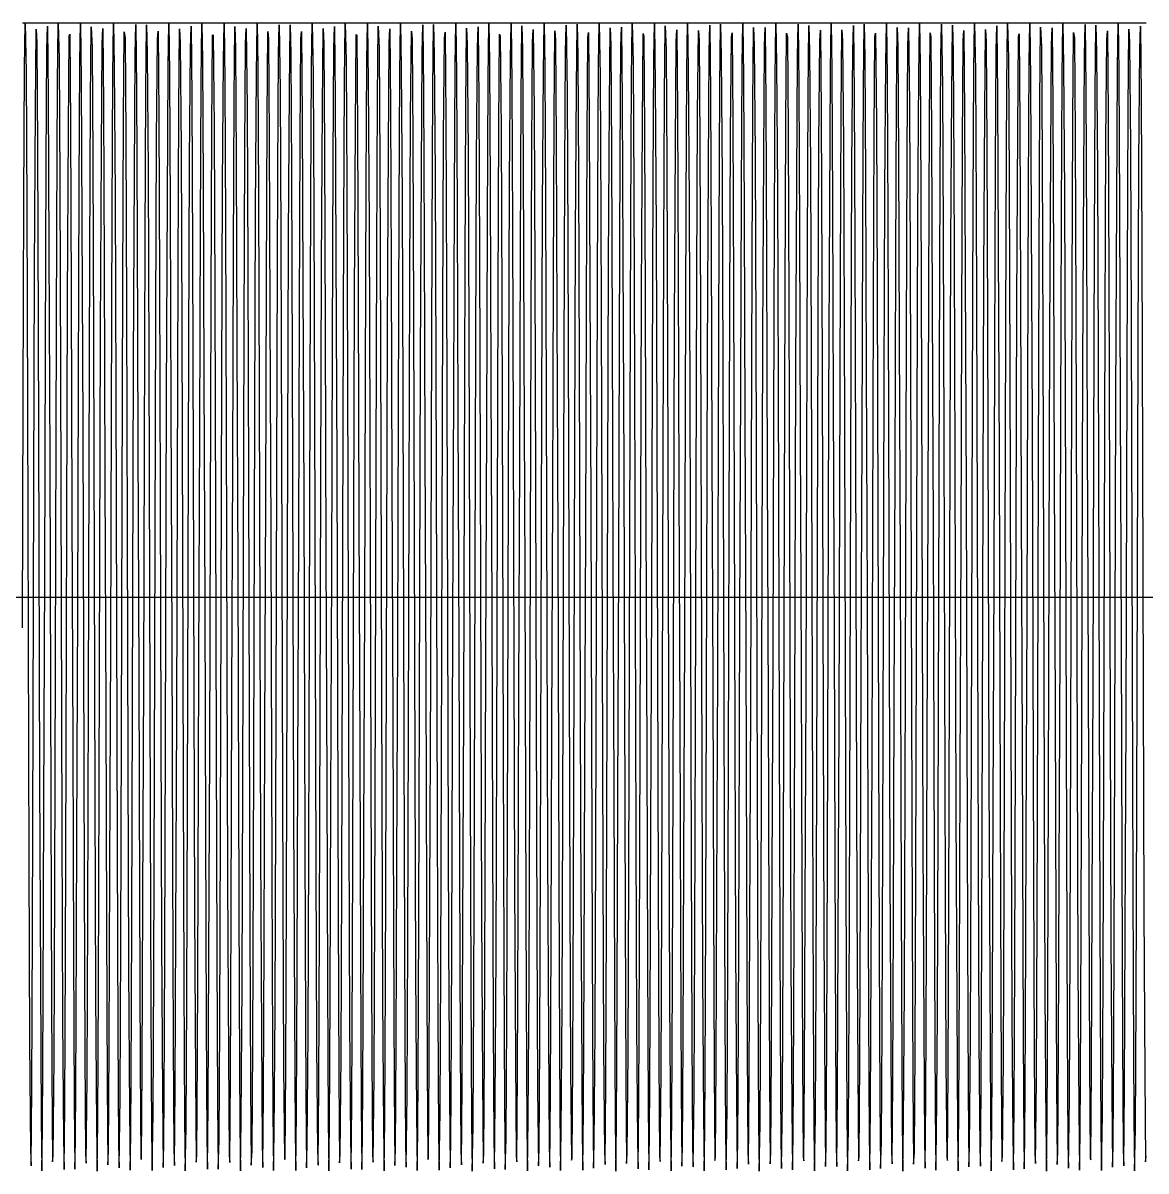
# Model space of a CAD drawing. Header units: metres. Extents: x 5 to 509, y -1 to 159.
# Drawn here: x 114.7 to 130.35, y 121 to 137 of the extents above; entities that cross this region are included whole.
import ezdxf

# ---------------------------------------------------------------- set-up
doc = ezdxf.new("R2010")
doc.units = ezdxf.units.M
doc.linetypes.add('DASHED', pattern=[0.6, 0.35, -0.25])
doc.layers.add('BASE', color=8, linetype='Continuous')
doc.layers.add('WAVE', color=7, linetype='Continuous')

msp = doc.modelspace()

# ---------------------------------------------------------------- linework, layer by layer
at = {"layer": 'BASE'}
msp.add_line((29, 129), (501, 129), dxfattribs=at)
at = {"layer": 'WAVE', "linetype": 'DASHED'}
msp.add_lwpolyline([(114.691, 137), (114.701, 137), (114.711, 137), (114.721, 137), (114.731, 137), (114.741, 137), (114.751, 137), (114.761, 137), (114.771, 137), (114.781, 137), (114.791, 137), (114.801, 137), (114.811, 137), (114.821, 137), (114.831, 137), (114.841, 137), (114.851, 137), (114.861, 137), (114.871, 137), (114.881, 137), (114.891, 137), (114.901, 137), (114.911, 137), (114.921, 137), (114.931, 137), (114.941, 137), (114.951, 137), (114.961, 137), (114.971, 137), (114.981, 137), (114.991, 137), (115.001, 137), (115.011, 137), (115.021, 137), (115.031, 137), (115.041, 137), (115.051, 137), (115.061, 137), (115.071, 137), (115.081, 137), (115.091, 137), (115.101, 137), (115.111, 137), (115.121, 137), (115.131, 137), (115.141, 137), (115.151, 137), (115.161, 137), (115.171, 137), (115.181, 137), (115.191, 137), (115.201, 137), (115.211, 137), (115.221, 137), (115.231, 137), (115.241, 137), (115.251, 137), (115.261, 137), (115.271, 137), (115.281, 137), (115.291, 137), (115.301, 137), (115.311, 137), (115.321, 137), (115.331, 137), (115.341, 137), (115.351, 137), (115.361, 137), (115.371, 137), (115.381, 137), (115.391, 137), (115.401, 137), (115.411, 137), (115.421, 137), (115.431, 137), (115.441, 137), (115.451, 137), (115.461, 137), (115.471, 137), (115.481, 137), (115.491, 137), (115.501, 137), (115.511, 137), (115.521, 137), (115.531, 137), (115.541, 137), (115.551, 137), (115.561, 137), (115.571, 137), (115.581, 137), (115.591, 137), (115.601, 137), (115.611, 137), (115.621, 137), (115.631, 137), (115.641, 137), (115.651, 137), (115.661, 137), (115.671, 137), (115.681, 137), (115.691, 137), (115.701, 137), (115.711, 137), (115.721, 137), (115.731, 137), (115.741, 137), (115.751, 137), (115.761, 137), (115.771, 137), (115.781, 137), (115.791, 137), (115.801, 137), (115.811, 137), (115.821, 137), (115.831, 137), (115.841, 137), (115.851, 137), (115.861, 137), (115.871, 137), (115.881, 137), (115.891, 137), (115.901, 137), (115.911, 137), (115.921, 137), (115.931, 137), (115.941, 137), (115.951, 137), (115.961, 137), (115.971, 137), (115.981, 137), (115.991, 137), (116.001, 137), (116.011, 137), (116.021, 137), (116.031, 137), (116.041, 137), (116.051, 137), (116.061, 137), (116.071, 137), (116.081, 137), (116.091, 137), (116.101, 137), (116.111, 137), (116.121, 137), (116.131, 137), (116.141, 137), (116.151, 137), (116.161, 137), (116.171, 137), (116.181, 137), (116.191, 137), (116.201, 137), (116.211, 137), (116.221, 137), (116.231, 137), (116.241, 137), (116.251, 137), (116.261, 137), (116.271, 137), (116.281, 137), (116.291, 137), (116.301, 137), (116.311, 137), (116.321, 137), (116.331, 137), (116.341, 137), (116.351, 137), (116.361, 137), (116.371, 137), (116.381, 137), (116.391, 137), (116.401, 137), (116.411, 137), (116.421, 137), (116.431, 137), (116.441, 137), (116.451, 137), (116.461, 137), (116.471, 137), (116.481, 137), (116.491, 137), (116.501, 137), (116.511, 137), (116.521, 137), (116.531, 137), (116.541, 137), (116.551, 137), (116.561, 137), (116.571, 137), (116.581, 137), (116.591, 137), (116.601, 137), (116.611, 137), (116.621, 137), (116.631, 137), (116.641, 137), (116.651, 137), (116.661, 137), (116.671, 137), (116.681, 137), (116.691, 137), (116.701, 137), (116.711, 137), (116.721, 137), (116.731, 137), (116.741, 137), (116.751, 137), (116.761, 137), (116.771, 137), (116.781, 137), (116.791, 137), (116.801, 137), (116.811, 137), (116.821, 137), (116.831, 137), (116.841, 137), (116.851, 137), (116.861, 137), (116.871, 137), (116.881, 137), (116.891, 137), (116.901, 137), (116.911, 137), (116.921, 137), (116.931, 137), (116.941, 137), (116.951, 137), (116.961, 137), (116.971, 137), (116.981, 137), (116.991, 137), (117.001, 137), (117.011, 137), (117.021, 137), (117.031, 137), (117.041, 137), (117.051, 137), (117.061, 137), (117.071, 137), (117.081, 137), (117.091, 137), (117.101, 137), (117.111, 137), (117.121, 137), (117.131, 137), (117.141, 137), (117.151, 137), (117.161, 137), (117.171, 137), (117.181, 137), (117.191, 137), (117.201, 137), (117.211, 137), (117.221, 137), (117.231, 137), (117.241, 137), (117.251, 137), (117.261, 137), (117.271, 137), (117.281, 137), (117.291, 137), (117.301, 137), (117.311, 137), (117.321, 137), (117.331, 137), (117.341, 137), (117.351, 137), (117.361, 137), (117.371, 137), (117.381, 137), (117.391, 137), (117.401, 137), (117.411, 137), (117.421, 137), (117.431, 137), (117.441, 137), (117.451, 137), (117.461, 137), (117.471, 137), (117.481, 137), (117.491, 137), (117.501, 137), (117.511, 137), (117.521, 137), (117.531, 137), (117.541, 137), (117.551, 137), (117.561, 137), (117.571, 137), (117.581, 137), (117.591, 137), (117.601, 137), (117.611, 137), (117.621, 137), (117.631, 137), (117.641, 137), (117.651, 137), (117.661, 137), (117.671, 137), (117.681, 137), (117.691, 137), (117.701, 137), (117.711, 137), (117.721, 137), (117.731, 137), (117.741, 137), (117.751, 137), (117.761, 137), (117.771, 137), (117.781, 137), (117.791, 137), (117.801, 137), (117.811, 137), (117.821, 137), (117.831, 137), (117.841, 137), (117.851, 137), (117.861, 137), (117.871, 137), (117.881, 137), (117.891, 137), (117.901, 137), (117.911, 137), (117.921, 137), (117.931, 137), (117.941, 137), (117.951, 137), (117.961, 137), (117.971, 137), (117.981, 137), (117.991, 137), (118.001, 137), (118.011, 137), (118.021, 137), (118.031, 137), (118.041, 137), (118.051, 137), (118.061, 137), (118.071, 137), (118.081, 137), (118.091, 137), (118.101, 137), (118.111, 137), (118.121, 137), (118.131, 137), (118.141, 137), (118.151, 137), (118.161, 137), (118.171, 137), (118.181, 137), (118.191, 137), (118.201, 137), (118.211, 137), (118.221, 137), (118.231, 137), (118.241, 137), (118.251, 137), (118.261, 137), (118.271, 137), (118.281, 137), (118.291, 137), (118.301, 137), (118.311, 137), (118.321, 137), (118.331, 137), (118.341, 137), (118.351, 137), (118.361, 137), (118.371, 137), (118.381, 137), (118.391, 137), (118.401, 137), (118.411, 137), (118.421, 137), (118.431, 137), (118.441, 137), (118.451, 137), (118.461, 137), (118.471, 137), (118.481, 137), (118.491, 137), (118.501, 137), (118.511, 137), (118.521, 137), (118.531, 137), (118.541, 137), (118.551, 137), (118.561, 137), (118.571, 137), (118.581, 137), (118.591, 137), (118.601, 137), (118.611, 137), (118.621, 137), (118.631, 137), (118.641, 137), (118.651, 137), (118.661, 137), (118.671, 137), (118.681, 137), (118.691, 137), (118.701, 137), (118.711, 137), (118.721, 137), (118.731, 137), (118.741, 137), (118.751, 137), (118.761, 137), (118.771, 137), (118.781, 137), (118.791, 137), (118.801, 137), (118.811, 137), (118.821, 137), (118.831, 137), (118.841, 137), (118.851, 137), (118.861, 137), (118.871, 137), (118.881, 137), (118.891, 137), (118.901, 137), (118.911, 137), (118.921, 137), (118.931, 137), (118.941, 137), (118.951, 137), (118.961, 137), (118.971, 137), (118.981, 137), (118.991, 137), (119.001, 137), (119.011, 137), (119.021, 137), (119.031, 137), (119.041, 137), (119.051, 137), (119.061, 137), (119.071, 137), (119.081, 137), (119.091, 137), (119.101, 137), (119.111, 137), (119.121, 137), (119.131, 137), (119.141, 137), (119.151, 137), (119.161, 137), (119.171, 137), (119.181, 137), (119.191, 137), (119.201, 137), (119.211, 137), (119.221, 137), (119.231, 137), (119.241, 137), (119.251, 137), (119.261, 137), (119.271, 137), (119.281, 137), (119.291, 137), (119.301, 137), (119.311, 137), (119.321, 137), (119.331, 137), (119.341, 137), (119.351, 137), (119.361, 137), (119.371, 137), (119.381, 137), (119.391, 137), (119.401, 137), (119.411, 137), (119.421, 137), (119.431, 137), (119.441, 137), (119.451, 137), (119.461, 137), (119.471, 137), (119.481, 137), (119.491, 137), (119.501, 137), (119.511, 137), (119.521, 137), (119.531, 137), (119.541, 137), (119.551, 137), (119.561, 137), (119.571, 137), (119.581, 137), (119.591, 137), (119.601, 137), (119.611, 137), (119.621, 137), (119.631, 137), (119.641, 137), (119.651, 137), (119.661, 137), (119.671, 137), (119.681, 137), (119.691, 137), (119.701, 137), (119.711, 137), (119.721, 137), (119.731, 137), (119.741, 137), (119.751, 137), (119.761, 137), (119.771, 137), (119.781, 137), (119.791, 137), (119.801, 137), (119.811, 137), (119.821, 137), (119.831, 137), (119.841, 137), (119.851, 137), (119.861, 137), (119.871, 137), (119.881, 137), (119.891, 137), (119.901, 137), (119.911, 137), (119.921, 137), (119.931, 137), (119.941, 137), (119.951, 137), (119.961, 137), (119.971, 137), (119.981, 137), (119.991, 137), (120.001, 137), (120.011, 137), (120.021, 137), (120.031, 137), (120.041, 137), (120.051, 137), (120.061, 137), (120.071, 137), (120.081, 137), (120.091, 137), (120.101, 137), (120.111, 137), (120.121, 137), (120.131, 137), (120.141, 137), (120.151, 137), (120.161, 137), (120.171, 137), (120.181, 137), (120.191, 137), (120.201, 137), (120.211, 137), (120.221, 137), (120.231, 137), (120.241, 137), (120.251, 137), (120.261, 137), (120.271, 137), (120.281, 137), (120.291, 137), (120.301, 137), (120.311, 137), (120.321, 137), (120.331, 137), (120.341, 137), (120.351, 137), (120.361, 137), (120.371, 137), (120.381, 137), (120.391, 137), (120.401, 137), (120.411, 137), (120.421, 137), (120.431, 137), (120.441, 137), (120.451, 137), (120.461, 137), (120.471, 137), (120.481, 137), (120.491, 137), (120.501, 137), (120.511, 137), (120.521, 137), (120.531, 137), (120.541, 137), (120.551, 137), (120.561, 137), (120.571, 137), (120.581, 137), (120.591, 137), (120.601, 137), (120.611, 137), (120.621, 137), (120.631, 137), (120.641, 137), (120.651, 137), (120.661, 137), (120.671, 137), (120.681, 137), (120.691, 137), (120.701, 137), (120.711, 137), (120.721, 137), (120.731, 137), (120.741, 137), (120.751, 137), (120.761, 137), (120.771, 137), (120.781, 137), (120.791, 137), (120.801, 137), (120.811, 137), (120.821, 137), (120.831, 137), (120.841, 137), (120.851, 137), (120.861, 137), (120.871, 137), (120.881, 137), (120.891, 137), (120.901, 137), (120.911, 137), (120.921, 137), (120.931, 137), (120.941, 137), (120.951, 137), (120.961, 137), (120.971, 137), (120.981, 137), (120.991, 137), (121.001, 137), (121.011, 137), (121.021, 137), (121.031, 137), (121.041, 137), (121.051, 137), (121.061, 137), (121.071, 137), (121.081, 137), (121.091, 137), (121.101, 137), (121.111, 137), (121.121, 137), (121.131, 137), (121.141, 137), (121.151, 137), (121.161, 137), (121.171, 137), (121.181, 137), (121.191, 137), (121.201, 137), (121.211, 137), (121.221, 137), (121.231, 137), (121.241, 137), (121.251, 137), (121.261, 137), (121.271, 137), (121.281, 137), (121.291, 137), (121.301, 137), (121.311, 137), (121.321, 137), (121.331, 137), (121.341, 137), (121.351, 137), (121.361, 137), (121.371, 137), (121.381, 137), (121.391, 137), (121.401, 137), (121.411, 137), (121.421, 137), (121.431, 137), (121.441, 137), (121.451, 137), (121.461, 137), (121.471, 137), (121.481, 137), (121.491, 137), (121.501, 137), (121.511, 137), (121.521, 137), (121.531, 137), (121.541, 137), (121.551, 137), (121.561, 137), (121.571, 137), (121.581, 137), (121.591, 137), (121.601, 137), (121.611, 137), (121.621, 137), (121.631, 137), (121.641, 137), (121.651, 137), (121.661, 137), (121.671, 137), (121.681, 137), (121.691, 137), (121.701, 137), (121.711, 137), (121.721, 137), (121.731, 137), (121.741, 137), (121.751, 137), (121.761, 137), (121.771, 137), (121.781, 137), (121.791, 137), (121.801, 137), (121.811, 137), (121.821, 137), (121.831, 137), (121.841, 137), (121.851, 137), (121.861, 137), (121.871, 137), (121.881, 137), (121.891, 137), (121.901, 137), (121.911, 137), (121.921, 137), (121.931, 137), (121.941, 137), (121.951, 137), (121.961, 137), (121.971, 137), (121.981, 137), (121.991, 137), (122.001, 137), (122.011, 137), (122.021, 137), (122.031, 137), (122.041, 137), (122.051, 137), (122.061, 137), (122.071, 137), (122.081, 137), (122.091, 137), (122.101, 137), (122.111, 137), (122.121, 137), (122.131, 137), (122.141, 137), (122.151, 137), (122.161, 137), (122.171, 137), (122.181, 137), (122.191, 137), (122.201, 137), (122.211, 137), (122.221, 137), (122.231, 137), (122.241, 137), (122.251, 137), (122.261, 137), (122.271, 137), (122.281, 137), (122.291, 137), (122.301, 137), (122.311, 137), (122.321, 137), (122.331, 137), (122.341, 137), (122.351, 137), (122.361, 137), (122.371, 137), (122.381, 137), (122.391, 137), (122.401, 137), (122.411, 137), (122.421, 137), (122.431, 137), (122.441, 137), (122.451, 137), (122.461, 137), (122.471, 137), (122.481, 137), (122.491, 137), (122.501, 137), (122.511, 137), (122.521, 137), (122.531, 137), (122.541, 137), (122.551, 137), (122.561, 137), (122.571, 137), (122.581, 137), (122.591, 137), (122.601, 137), (122.611, 137), (122.621, 137), (122.631, 137), (122.641, 137), (122.651, 137), (122.661, 137), (122.671, 137), (122.681, 137), (122.691, 137), (122.701, 137), (122.711, 137), (122.721, 137), (122.731, 137), (122.741, 137), (122.751, 137), (122.761, 137), (122.771, 137), (122.781, 137), (122.791, 137), (122.801, 137), (122.811, 137), (122.821, 137), (122.831, 137), (122.841, 137), (122.851, 137), (122.861, 137), (122.871, 137), (122.881, 137), (122.891, 137), (122.901, 137), (122.911, 137), (122.921, 137), (122.931, 137), (122.941, 137), (122.951, 137), (122.961, 137), (122.971, 137), (122.981, 137), (122.991, 137), (123.001, 137), (123.011, 137), (123.021, 137), (123.031, 137), (123.041, 137), (123.051, 137), (123.061, 137), (123.071, 137), (123.081, 137), (123.091, 137), (123.101, 137), (123.111, 137), (123.121, 137), (123.131, 137), (123.141, 137), (123.151, 137), (123.161, 137), (123.171, 137), (123.181, 137), (123.191, 137), (123.201, 137), (123.211, 137), (123.221, 137), (123.231, 137), (123.241, 137), (123.251, 137), (123.261, 137), (123.271, 137), (123.281, 137), (123.291, 137), (123.301, 137), (123.311, 137), (123.321, 137), (123.331, 137), (123.341, 137), (123.351, 137), (123.361, 137), (123.371, 137), (123.381, 137), (123.391, 137), (123.401, 137), (123.411, 137), (123.421, 137), (123.431, 137), (123.441, 137), (123.451, 137), (123.461, 137), (123.471, 137), (123.481, 137), (123.491, 137), (123.501, 137), (123.511, 137), (123.521, 137), (123.531, 137), (123.541, 137), (123.551, 137), (123.561, 137), (123.571, 137), (123.581, 137), (123.591, 137), (123.601, 137), (123.611, 137), (123.621, 137), (123.631, 137), (123.641, 137), (123.651, 137), (123.661, 137), (123.671, 137), (123.681, 137), (123.691, 137), (123.701, 137), (123.711, 137), (123.721, 137), (123.731, 137), (123.741, 137), (123.751, 137), (123.761, 137), (123.771, 137), (123.781, 137), (123.791, 137), (123.801, 137), (123.811, 137), (123.821, 137), (123.831, 137), (123.841, 137), (123.851, 137), (123.861, 137), (123.871, 137), (123.881, 137), (123.891, 137), (123.901, 137), (123.911, 137), (123.921, 137), (123.931, 137), (123.941, 137), (123.951, 137), (123.961, 137), (123.971, 137), (123.981, 137), (123.991, 137), (124.001, 137), (124.011, 137), (124.021, 137), (124.031, 137), (124.041, 137), (124.051, 137), (124.061, 137), (124.071, 137), (124.081, 137), (124.091, 137), (124.101, 137), (124.111, 137), (124.121, 137), (124.131, 137), (124.141, 137), (124.151, 137), (124.161, 137), (124.171, 137), (124.181, 137), (124.191, 137), (124.201, 137), (124.211, 137), (124.221, 137), (124.231, 137), (124.241, 137), (124.251, 137), (124.261, 137), (124.271, 137), (124.281, 137), (124.291, 137), (124.301, 137), (124.311, 137), (124.321, 137), (124.331, 137), (124.341, 137), (124.351, 137), (124.361, 137), (124.371, 137), (124.381, 137), (124.391, 137), (124.401, 137), (124.411, 137), (124.421, 137), (124.431, 137), (124.441, 137), (124.451, 137), (124.461, 137), (124.471, 137), (124.481, 137), (124.491, 137), (124.501, 137), (124.511, 137), (124.521, 137), (124.531, 137), (124.541, 137), (124.551, 137), (124.561, 137), (124.571, 137), (124.581, 137), (124.591, 137), (124.601, 137), (124.611, 137), (124.621, 137), (124.631, 137), (124.641, 137), (124.651, 137), (124.661, 137), (124.671, 137), (124.681, 137), (124.691, 137), (124.701, 137), (124.711, 137), (124.721, 137), (124.731, 137), (124.741, 137), (124.751, 137), (124.761, 137), (124.771, 137), (124.781, 137), (124.791, 137), (124.801, 137), (124.811, 137), (124.821, 137), (124.831, 137), (124.841, 137), (124.851, 137), (124.861, 137), (124.871, 137), (124.881, 137), (124.891, 137), (124.901, 137), (124.911, 137), (124.921, 137), (124.931, 137), (124.941, 137), (124.951, 137), (124.961, 137), (124.971, 137), (124.981, 137), (124.991, 137), (125.002, 137), (125.012, 137), (125.022, 137), (125.032, 137), (125.042, 137), (125.052, 137), (125.062, 137), (125.072, 137), (125.082, 137), (125.092, 137), (125.102, 137), (125.112, 137), (125.122, 137), (125.132, 137), (125.142, 137), (125.152, 137), (125.162, 137), (125.172, 137), (125.182, 137), (125.192, 137), (125.202, 137), (125.212, 137), (125.222, 137), (125.232, 137), (125.242, 137), (125.252, 137), (125.262, 137), (125.272, 137), (125.282, 137), (125.292, 137), (125.302, 137), (125.312, 137), (125.322, 137), (125.332, 137), (125.342, 137), (125.352, 137), (125.362, 137), (125.372, 137), (125.382, 137), (125.392, 137), (125.402, 137), (125.412, 137), (125.422, 137), (125.432, 137), (125.442, 137), (125.452, 137), (125.462, 137), (125.472, 137), (125.482, 137), (125.492, 137), (125.502, 137), (125.512, 137), (125.522, 137), (125.532, 137), (125.542, 137), (125.552, 137), (125.562, 137), (125.572, 137), (125.582, 137), (125.592, 137), (125.602, 137), (125.612, 137), (125.622, 137), (125.632, 137), (125.642, 137), (125.652, 137), (125.662, 137), (125.672, 137), (125.682, 137), (125.692, 137), (125.702, 137), (125.712, 137), (125.722, 137), (125.732, 137), (125.742, 137), (125.752, 137), (125.762, 137), (125.772, 137), (125.782, 137), (125.792, 137), (125.802, 137), (125.812, 137), (125.822, 137), (125.832, 137), (125.842, 137), (125.852, 137), (125.862, 137), (125.872, 137), (125.882, 137), (125.892, 137), (125.902, 137), (125.912, 137), (125.922, 137), (125.932, 137), (125.942, 137), (125.952, 137), (125.962, 137), (125.972, 137), (125.982, 137), (125.992, 137), (126.002, 137), (126.012, 137), (126.022, 137), (126.032, 137), (126.042, 137), (126.052, 137), (126.062, 137), (126.072, 137), (126.082, 137), (126.092, 137), (126.102, 137), (126.112, 137), (126.122, 137), (126.132, 137), (126.142, 137), (126.152, 137), (126.162, 137), (126.172, 137), (126.182, 137), (126.192, 137), (126.202, 137), (126.212, 137), (126.222, 137), (126.232, 137), (126.242, 137), (126.252, 137), (126.262, 137), (126.272, 137), (126.282, 137), (126.292, 137), (126.302, 137), (126.312, 137), (126.322, 137), (126.332, 137), (126.342, 137), (126.352, 137), (126.362, 137), (126.372, 137), (126.382, 137), (126.392, 137), (126.402, 137), (126.412, 137), (126.422, 137), (126.432, 137), (126.442, 137), (126.452, 137), (126.462, 137), (126.472, 137), (126.482, 137), (126.492, 137), (126.502, 137), (126.512, 137), (126.522, 137), (126.532, 137), (126.542, 137), (126.552, 137), (126.562, 137), (126.572, 137), (126.582, 137), (126.592, 137), (126.602, 137), (126.612, 137), (126.622, 137), (126.632, 137), (126.642, 137), (126.652, 137), (126.662, 137), (126.672, 137), (126.682, 137), (126.692, 137), (126.702, 137), (126.712, 137), (126.722, 137), (126.732, 137), (126.742, 137), (126.752, 137), (126.762, 137), (126.772, 137), (126.782, 137), (126.792, 137), (126.802, 137), (126.812, 137), (126.822, 137), (126.832, 137), (126.842, 137), (126.852, 137), (126.862, 137), (126.872, 137), (126.882, 137), (126.892, 137), (126.902, 137), (126.912, 137), (126.922, 137), (126.932, 137), (126.942, 137), (126.952, 137), (126.962, 137), (126.972, 137), (126.982, 137), (126.992, 137), (127.002, 137), (127.012, 137), (127.022, 137), (127.032, 137), (127.042, 137), (127.052, 137), (127.062, 137), (127.072, 137), (127.082, 137), (127.092, 137), (127.102, 137), (127.112, 137), (127.122, 137), (127.132, 137), (127.142, 137), (127.152, 137), (127.162, 137), (127.172, 137), (127.182, 137), (127.192, 137), (127.202, 137), (127.212, 137), (127.222, 137), (127.232, 137), (127.242, 137), (127.252, 137), (127.262, 137), (127.272, 137), (127.282, 137), (127.292, 137), (127.302, 137), (127.312, 137), (127.322, 137), (127.332, 137), (127.342, 137), (127.352, 137), (127.362, 137), (127.372, 137), (127.382, 137), (127.392, 137), (127.402, 137), (127.412, 137), (127.422, 137), (127.432, 137), (127.442, 137), (127.452, 137), (127.462, 137), (127.472, 137), (127.482, 137), (127.492, 137), (127.502, 137), (127.512, 137), (127.522, 137), (127.532, 137), (127.542, 137), (127.552, 137), (127.562, 137), (127.572, 137), (127.582, 137), (127.592, 137), (127.602, 137), (127.612, 137), (127.622, 137), (127.632, 137), (127.642, 137), (127.652, 137), (127.662, 137), (127.672, 137), (127.682, 137), (127.692, 137), (127.702, 137), (127.712, 137), (127.722, 137), (127.732, 137), (127.742, 137), (127.752, 137), (127.762, 137), (127.772, 137), (127.782, 137), (127.792, 137), (127.802, 137), (127.812, 137), (127.822, 137), (127.832, 137), (127.842, 137), (127.852, 137), (127.862, 137), (127.872, 137), (127.882, 137), (127.892, 137), (127.902, 137), (127.912, 137), (127.922, 137), (127.932, 137), (127.942, 137), (127.952, 137), (127.962, 137), (127.972, 137), (127.982, 137), (127.992, 137), (128.002, 137), (128.012, 137), (128.022, 137), (128.032, 137), (128.042, 137), (128.052, 137), (128.062, 137), (128.072, 137), (128.082, 137), (128.092, 137), (128.102, 137), (128.112, 137), (128.122, 137), (128.132, 137), (128.142, 137), (128.152, 137), (128.162, 137), (128.172, 137), (128.182, 137), (128.192, 137), (128.202, 137), (128.212, 137), (128.222, 137), (128.232, 137), (128.242, 137), (128.252, 137), (128.262, 137), (128.272, 137), (128.282, 137), (128.292, 137), (128.302, 137), (128.312, 137), (128.322, 137), (128.332, 137), (128.342, 137), (128.352, 137), (128.362, 137), (128.372, 137), (128.382, 137), (128.392, 137), (128.402, 137), (128.412, 137), (128.422, 137), (128.432, 137), (128.442, 137), (128.452, 137), (128.462, 137), (128.472, 137), (128.482, 137), (128.492, 137), (128.502, 137), (128.512, 137), (128.522, 137), (128.532, 137), (128.542, 137), (128.552, 137), (128.562, 137), (128.572, 137), (128.582, 137), (128.592, 137), (128.602, 137), (128.612, 137), (128.622, 137), (128.632, 137), (128.642, 137), (128.652, 137), (128.662, 137), (128.672, 137), (128.682, 137), (128.692, 137), (128.702, 137), (128.712, 137), (128.722, 137), (128.732, 137), (128.742, 137), (128.752, 137), (128.762, 137), (128.772, 137), (128.782, 137), (128.792, 137), (128.802, 137), (128.812, 137), (128.822, 137), (128.832, 137), (128.842, 137), (128.852, 137), (128.862, 137), (128.872, 137), (128.882, 137), (128.892, 137), (128.902, 137), (128.912, 137), (128.922, 137), (128.932, 137), (128.942, 137), (128.952, 137), (128.962, 137), (128.972, 137), (128.982, 137), (128.992, 137), (129.002, 137), (129.012, 137), (129.022, 137), (129.032, 137), (129.042, 137), (129.052, 137), (129.062, 137), (129.072, 137), (129.082, 137), (129.092, 137), (129.102, 137), (129.112, 137), (129.122, 137), (129.132, 137), (129.142, 137), (129.152, 137), (129.162, 137), (129.172, 137), (129.182, 137), (129.192, 137), (129.202, 137), (129.212, 137), (129.222, 137), (129.232, 137), (129.242, 137), (129.252, 137), (129.262, 137), (129.272, 137), (129.282, 137), (129.292, 137), (129.302, 137), (129.312, 137), (129.322, 137), (129.332, 137), (129.342, 137), (129.352, 137), (129.362, 137), (129.372, 137), (129.382, 137), (129.392, 137), (129.402, 137), (129.412, 137), (129.422, 137), (129.432, 137), (129.442, 137), (129.452, 137), (129.462, 137), (129.472, 137), (129.482, 137), (129.492, 137), (129.502, 137), (129.512, 137), (129.522, 137), (129.532, 137), (129.542, 137), (129.552, 137), (129.562, 137), (129.572, 137), (129.582, 137), (129.592, 137), (129.602, 137), (129.612, 137), (129.622, 137), (129.632, 137), (129.642, 137), (129.652, 137), (129.662, 137), (129.672, 137), (129.682, 137), (129.692, 137), (129.702, 137), (129.712, 137), (129.722, 137), (129.732, 137), (129.742, 137), (129.752, 137), (129.762, 137), (129.772, 137), (129.782, 137), (129.792, 137), (129.802, 137), (129.812, 137), (129.822, 137), (129.832, 137), (129.842, 137), (129.852, 137), (129.862, 137), (129.872, 137), (129.882, 137), (129.892, 137), (129.902, 137), (129.912, 137), (129.922, 137), (129.932, 137), (129.942, 137), (129.952, 137), (129.962, 137), (129.972, 137), (129.982, 137), (129.992, 137), (130.002, 137), (130.012, 137), (130.022, 137), (130.032, 137), (130.042, 137), (130.052, 137), (130.062, 137), (130.072, 137), (130.082, 137), (130.092, 137), (130.102, 137), (130.112, 137), (130.122, 137), (130.132, 137), (130.142, 137), (130.152, 137), (130.162, 137), (130.172, 137), (130.182, 137), (130.192, 137), (130.202, 137), (130.212, 137), (130.222, 137), (130.232, 137), (130.242, 137), (130.252, 137), (130.262, 137), (130.272, 137), (130.282, 137), (130.292, 137), (130.302, 137), (130.312, 137), (130.322, 137), (130.332, 137), (130.342, 137), (130.352, 137)], dxfattribs=at)
at = {"layer": 'WAVE'}
msp.add_lwpolyline([(114.691, 128.568), (114.701, 131.776), (114.711, 134.528), (114.721, 136.37), (114.731, 137), (114.741, 136.313), (114.751, 134.424), (114.761, 131.643), (114.771, 128.426), (114.781, 125.304), (114.791, 122.79), (114.801, 121.298), (114.811, 121.072), (114.821, 122.151), (114.831, 124.357), (114.841, 127.326), (114.851, 130.571), (114.861, 133.557), (114.871, 135.794), (114.881, 136.913), (114.891, 136.73), (114.901, 135.276), (114.911, 132.789), (114.921, 129.679), (114.931, 126.457), (114.941, 123.654), (114.951, 121.73), (114.961, 121.002), (114.971, 121.59), (114.981, 123.396), (114.991, 126.125), (115.001, 129.327), (115.011, 132.474), (115.021, 135.051), (115.031, 136.632), (115.041, 136.957), (115.051, 135.973), (115.061, 133.843), (115.071, 130.915), (115.081, 127.673), (115.091, 124.649), (115.101, 122.34), (115.111, 121.128), (115.121, 121.21), (115.131, 122.574), (115.141, 124.995), (115.151, 128.075), (115.161, 131.307), (115.171, 134.159), (115.181, 136.163), (115.191, 136.989), (115.201, 136.5), (115.211, 134.777), (115.221, 132.105), (115.231, 128.921), (115.241, 125.75), (115.251, 123.114), (115.261, 121.446), (115.271, 121.021), (115.281, 121.909), (115.291, 123.963), (115.301, 126.845), (115.311, 130.082), (115.321, 133.142), (115.331, 135.519), (115.341, 136.825), (115.351, 136.843), (115.361, 135.571), (115.371, 133.218), (115.381, 130.171), (115.391, 126.931), (115.401, 124.032), (115.411, 121.95), (115.421, 121.028), (115.431, 121.417), (115.441, 123.054), (115.451, 125.669), (115.461, 128.832), (115.471, 132.022), (115.481, 134.715), (115.491, 136.469), (115.501, 136.993), (115.511, 136.203), (115.521, 134.227), (115.531, 131.392), (115.541, 128.163), (115.551, 125.072), (115.561, 122.627), (115.571, 121.231), (115.581, 121.112), (115.591, 122.291), (115.601, 124.574), (115.611, 127.585), (115.621, 130.829), (115.631, 133.771), (115.641, 135.929), (115.651, 136.947), (115.661, 136.658), (115.671, 135.109), (115.681, 132.555), (115.691, 129.416), (115.701, 126.209), (115.711, 123.461), (115.721, 121.624), (115.731, 121), (115.741, 121.693), (115.751, 123.588), (115.761, 126.373), (115.771, 129.59), (115.781, 132.71), (115.791, 135.22), (115.801, 136.707), (115.811, 136.925), (115.821, 135.84), (115.831, 133.63), (115.841, 130.658), (115.851, 127.413), (115.861, 124.43), (115.871, 122.198), (115.881, 121.085), (115.891, 121.274), (115.901, 122.734), (115.911, 125.225), (115.921, 128.337), (115.931, 131.558), (115.941, 134.358), (115.951, 136.277), (115.961, 136.998), (115.971, 136.404), (115.981, 134.592), (115.991, 131.86), (116.001, 128.657), (116.011, 125.511), (116.021, 122.939), (116.031, 121.364), (116.041, 121.045), (116.051, 122.035), (116.061, 124.17), (116.071, 127.101), (116.081, 130.343), (116.091, 133.365), (116.101, 135.669), (116.111, 136.875), (116.121, 136.786), (116.131, 135.417), (116.141, 132.991), (116.151, 129.909), (116.161, 126.678), (116.171, 123.828), (116.181, 121.829), (116.191, 121.01), (116.201, 121.506), (116.211, 123.234), (116.221, 125.911), (116.231, 129.096), (116.241, 132.265), (116.251, 134.897), (116.261, 136.559), (116.271, 136.978), (116.281, 136.084), (116.291, 134.025), (116.301, 131.139), (116.311, 127.901), (116.321, 124.844), (116.331, 122.471), (116.341, 121.172), (116.351, 121.161), (116.361, 122.439), (116.371, 124.796), (116.381, 127.845), (116.391, 131.084), (116.401, 133.981), (116.411, 136.057), (116.421, 136.973), (116.431, 136.577), (116.441, 134.935), (116.451, 132.316), (116.461, 129.152), (116.471, 125.963), (116.481, 123.273), (116.491, 121.526), (116.501, 121.008), (116.511, 121.805), (116.521, 123.785), (116.531, 126.624), (116.541, 129.853), (116.551, 132.942), (116.561, 135.383), (116.571, 136.773), (116.581, 136.885), (116.591, 135.7), (116.601, 133.412), (116.611, 130.399), (116.621, 127.156), (116.631, 124.216), (116.641, 122.063), (116.651, 121.051), (116.661, 121.347), (116.671, 122.902), (116.681, 125.46), (116.691, 128.601), (116.701, 131.807), (116.711, 134.551), (116.721, 136.383), (116.731, 136.999), (116.741, 136.3), (116.751, 134.4), (116.761, 131.612), (116.771, 128.394), (116.781, 125.275), (116.791, 122.77), (116.801, 121.289), (116.811, 121.077), (116.821, 122.168), (116.831, 124.383), (116.841, 127.358), (116.851, 130.603), (116.861, 133.584), (116.871, 135.811), (116.881, 136.917), (116.891, 136.722), (116.901, 135.255), (116.911, 132.76), (116.921, 129.646), (116.931, 126.426), (116.941, 123.63), (116.951, 121.716), (116.961, 121.001), (116.971, 121.602), (116.981, 123.42), (116.991, 126.156), (117.001, 129.359), (117.011, 132.504), (117.021, 135.072), (117.031, 136.641), (117.041, 136.954), (117.051, 135.957), (117.061, 133.817), (117.071, 130.884), (117.081, 127.641), (117.091, 124.621), (117.101, 122.322), (117.111, 121.122), (117.121, 121.217), (117.131, 122.593), (117.141, 125.023), (117.151, 128.107), (117.161, 131.338), (117.171, 134.184), (117.181, 136.178), (117.191, 136.99), (117.201, 136.489), (117.211, 134.755), (117.221, 132.074), (117.231, 128.888), (117.241, 125.72), (117.251, 123.092), (117.261, 121.436), (117.271, 121.024), (117.281, 121.924), (117.291, 123.988), (117.301, 126.877), (117.311, 130.115), (117.321, 133.169), (117.331, 135.538), (117.341, 136.831), (117.351, 136.836), (117.361, 135.552), (117.371, 133.19), (117.381, 130.138), (117.391, 126.9), (117.401, 124.007), (117.411, 121.935), (117.421, 121.026), (117.431, 121.428), (117.441, 123.076), (117.451, 125.699), (117.461, 128.864), (117.471, 132.052), (117.481, 134.738), (117.491, 136.48), (117.501, 136.992), (117.511, 136.188), (117.521, 134.202), (117.531, 131.361), (117.541, 128.131), (117.551, 125.044), (117.561, 122.608), (117.571, 121.223), (117.581, 121.118), (117.591, 122.309), (117.601, 124.601), (117.611, 127.617), (117.621, 130.86), (117.631, 133.798), (117.641, 135.946), (117.651, 136.951), (117.661, 136.648), (117.671, 135.088), (117.681, 132.525), (117.691, 129.383), (117.701, 126.178), (117.711, 123.437), (117.721, 121.611), (117.731, 121.001), (117.741, 121.707), (117.751, 123.612), (117.761, 126.404), (117.771, 129.623), (117.781, 132.739), (117.791, 135.241), (117.801, 136.715), (117.811, 136.921), (117.821, 135.823), (117.831, 133.603), (117.841, 130.626), (117.851, 127.381), (117.861, 124.403), (117.871, 122.181), (117.881, 121.08), (117.891, 121.283), (117.901, 122.755), (117.911, 125.254), (117.921, 128.37), (117.931, 131.589), (117.941, 134.382), (117.951, 136.29), (117.961, 136.999), (117.971, 136.392), (117.981, 134.568), (117.991, 131.829), (118.001, 128.624), (118.011, 125.481), (118.021, 122.917), (118.031, 121.354), (118.041, 121.048), (118.051, 122.051), (118.061, 124.196), (118.071, 127.132), (118.081, 130.376), (118.091, 133.392), (118.101, 135.687), (118.111, 136.881), (118.121, 136.779), (118.131, 135.397), (118.141, 132.963), (118.151, 129.877), (118.161, 126.646), (118.171, 123.803), (118.181, 121.815), (118.191, 121.009), (118.201, 121.517), (118.211, 123.257), (118.221, 125.941), (118.231, 129.128), (118.241, 132.295), (118.251, 134.919), (118.261, 136.57), (118.271, 136.975), (118.281, 136.069), (118.291, 133.999), (118.301, 131.107), (118.311, 127.869), (118.321, 124.817), (118.331, 122.452), (118.341, 121.165), (118.351, 121.167), (118.361, 122.457), (118.371, 124.824), (118.381, 127.878), (118.391, 131.116), (118.401, 134.006), (118.411, 136.073), (118.421, 136.976), (118.431, 136.567), (118.441, 134.913), (118.451, 132.287), (118.461, 129.119), (118.471, 125.933), (118.481, 123.25), (118.491, 121.514), (118.501, 121.009), (118.511, 121.819), (118.521, 123.81), (118.531, 126.655), (118.541, 129.885), (118.551, 132.97), (118.561, 135.402), (118.571, 136.781), (118.581, 136.879), (118.591, 135.682), (118.601, 133.385), (118.611, 130.367), (118.621, 127.124), (118.631, 124.189), (118.641, 122.046), (118.651, 121.047), (118.661, 121.356), (118.671, 122.923), (118.681, 125.489), (118.691, 128.633), (118.701, 131.837), (118.711, 134.575), (118.721, 136.395), (118.731, 136.999), (118.741, 136.287), (118.751, 134.376), (118.761, 131.581), (118.771, 128.361), (118.781, 125.246), (118.791, 122.749), (118.801, 121.28), (118.811, 121.082), (118.821, 122.185), (118.831, 124.41), (118.841, 127.39), (118.851, 130.635), (118.861, 133.611), (118.871, 135.828), (118.881, 136.922), (118.891, 136.713), (118.901, 135.235), (118.911, 132.731), (118.921, 129.614), (118.931, 126.395), (118.941, 123.605), (118.951, 121.703), (118.961, 121.001), (118.971, 121.615), (118.981, 123.443), (118.991, 126.186), (119.001, 129.392), (119.011, 132.533), (119.021, 135.093), (119.031, 136.651), (119.041, 136.95), (119.051, 135.941), (119.061, 133.79), (119.071, 130.852), (119.081, 127.608), (119.091, 124.594), (119.101, 122.304), (119.111, 121.116), (119.121, 121.225), (119.131, 122.613), (119.141, 125.051), (119.151, 128.14), (119.161, 131.369), (119.171, 134.209), (119.181, 136.192), (119.191, 136.992), (119.201, 136.477), (119.211, 134.732), (119.221, 132.044), (119.231, 128.855), (119.241, 125.691), (119.251, 123.07), (119.261, 121.425), (119.271, 121.026), (119.281, 121.939), (119.291, 124.014), (119.301, 126.908), (119.311, 130.147), (119.321, 133.197), (119.331, 135.557), (119.341, 136.838), (119.351, 136.83), (119.361, 135.533), (119.371, 133.162), (119.381, 130.106), (119.391, 126.868), (119.401, 123.981), (119.411, 121.92), (119.421, 121.023), (119.431, 121.439), (119.441, 123.098), (119.451, 125.728), (119.461, 128.897), (119.471, 132.082), (119.481, 134.761), (119.491, 136.492), (119.501, 136.99), (119.511, 136.174), (119.521, 134.178), (119.531, 131.33), (119.541, 128.098), (119.551, 125.015), (119.561, 122.588), (119.571, 121.215), (119.581, 121.123), (119.591, 122.327), (119.601, 124.629), (119.611, 127.649), (119.621, 130.892), (119.631, 133.824), (119.641, 135.962), (119.651, 136.954), (119.661, 136.639), (119.671, 135.066), (119.681, 132.496), (119.691, 129.351), (119.701, 126.147), (119.711, 123.414), (119.721, 121.599), (119.731, 121.001), (119.741, 121.72), (119.751, 123.636), (119.761, 126.435), (119.771, 129.655), (119.781, 132.768), (119.791, 135.261), (119.801, 136.724), (119.811, 136.916), (119.821, 135.806), (119.831, 133.577), (119.841, 130.594), (119.851, 127.349), (119.861, 124.376), (119.871, 122.164), (119.881, 121.076), (119.891, 121.291), (119.901, 122.775), (119.911, 125.283), (119.921, 128.402), (119.931, 131.62), (119.941, 134.407), (119.951, 136.304), (119.961, 136.999), (119.971, 136.379), (119.981, 134.545), (119.991, 131.799), (120.001, 128.592), (120.011, 125.452), (120.021, 122.896), (120.031, 121.344), (120.041, 121.052), (120.051, 122.067), (120.061, 124.223), (120.071, 127.164), (120.081, 130.408), (120.091, 133.42), (120.101, 135.705), (120.111, 136.887), (120.121, 136.771), (120.131, 135.377), (120.141, 132.934), (120.151, 129.844), (120.161, 126.615), (120.171, 123.778), (120.181, 121.801), (120.191, 121.007), (120.201, 121.529), (120.211, 123.279), (120.221, 125.971), (120.231, 129.161), (120.241, 132.324), (120.251, 134.941), (120.261, 136.58), (120.271, 136.972), (120.281, 136.053), (120.291, 133.974), (120.301, 131.076), (120.311, 127.837), (120.321, 124.789), (120.331, 122.434), (120.341, 121.159), (120.351, 121.174), (120.361, 122.476), (120.371, 124.852), (120.381, 127.91), (120.391, 131.147), (120.401, 134.032), (120.411, 136.088), (120.421, 136.978), (120.431, 136.556), (120.441, 134.891), (120.451, 132.257), (120.461, 129.087), (120.471, 125.902), (120.481, 123.228), (120.491, 121.503), (120.501, 121.011), (120.511, 121.833), (120.521, 123.835), (120.531, 126.686), (120.541, 129.918), (120.551, 132.999), (120.561, 135.422), (120.571, 136.788), (120.581, 136.874), (120.591, 135.664), (120.601, 133.358), (120.611, 130.335), (120.621, 127.092), (120.631, 124.163), (120.641, 122.03), (120.651, 121.044), (120.661, 121.366), (120.671, 122.944), (120.681, 125.519), (120.691, 128.666), (120.701, 131.868), (120.711, 134.598), (120.721, 136.407), (120.731, 136.998), (120.741, 136.273), (120.751, 134.352), (120.761, 131.55), (120.771, 128.328), (120.781, 125.218), (120.791, 122.729), (120.801, 121.272), (120.811, 121.086), (120.821, 122.202), (120.831, 124.437), (120.841, 127.422), (120.851, 130.667), (120.861, 133.637), (120.871, 135.845), (120.881, 136.927), (120.891, 136.704), (120.901, 135.214), (120.911, 132.702), (120.921, 129.581), (120.931, 126.365), (120.941, 123.581), (120.951, 121.69), (120.961, 121), (120.971, 121.627), (120.981, 123.467), (120.991, 126.217), (121.001, 129.425), (121.011, 132.562), (121.021, 135.114), (121.031, 136.66), (121.041, 136.946), (121.051, 135.925), (121.061, 133.764), (121.071, 130.82), (121.081, 127.576), (121.091, 124.567), (121.101, 122.287), (121.111, 121.111), (121.121, 121.233), (121.131, 122.633), (121.141, 125.08), (121.151, 128.172), (121.161, 131.4), (121.171, 134.234), (121.181, 136.206), (121.191, 136.993), (121.201, 136.465), (121.211, 134.709), (121.221, 132.014), (121.231, 128.823), (121.241, 125.661), (121.251, 123.048), (121.261, 121.415), (121.271, 121.029), (121.281, 121.955), (121.291, 124.039), (121.301, 126.94), (121.311, 130.179), (121.321, 133.225), (121.331, 135.576), (121.341, 136.844), (121.351, 136.823), (121.361, 135.514), (121.371, 133.134), (121.381, 130.074), (121.391, 126.837), (121.401, 123.956), (121.411, 121.905), (121.421, 121.021), (121.431, 121.449), (121.441, 123.12), (121.451, 125.758), (121.461, 128.93), (121.471, 132.113), (121.481, 134.784), (121.491, 136.503), (121.501, 136.988), (121.511, 136.159), (121.521, 134.153), (121.531, 131.298), (121.541, 128.066), (121.551, 124.987), (121.561, 122.569), (121.571, 121.208), (121.581, 121.129), (121.591, 122.345), (121.601, 124.656), (121.611, 127.681), (121.621, 130.924), (121.631, 133.85), (121.641, 135.978), (121.651, 136.958), (121.661, 136.629), (121.671, 135.045), (121.681, 132.467), (121.691, 129.318), (121.701, 126.117), (121.711, 123.39), (121.721, 121.586), (121.731, 121.002), (121.741, 121.734), (121.751, 123.66), (121.761, 126.466), (121.771, 129.688), (121.781, 132.797), (121.791, 135.281), (121.801, 136.732), (121.811, 136.911), (121.821, 135.789), (121.831, 133.55), (121.841, 130.562), (121.851, 127.317), (121.861, 124.35), (121.871, 122.147), (121.881, 121.071), (121.891, 121.3), (121.901, 122.796), (121.911, 125.312), (121.921, 128.435), (121.931, 131.651), (121.941, 134.431), (121.951, 136.317), (121.961, 137), (121.971, 136.366), (121.981, 134.521), (121.991, 131.768), (122.001, 128.559), (122.011, 125.423), (122.021, 122.875), (122.031, 121.335), (122.041, 121.056), (122.051, 122.083), (122.061, 124.249), (122.071, 127.196), (122.081, 130.44), (122.091, 133.447), (122.101, 135.722), (122.111, 136.892), (122.121, 136.763), (122.131, 135.357), (122.141, 132.906), (122.151, 129.812), (122.161, 126.584), (122.171, 123.754), (122.181, 121.787), (122.191, 121.006), (122.201, 121.541), (122.211, 123.302), (122.221, 126.001), (122.231, 129.194), (122.241, 132.354), (122.251, 134.963), (122.261, 136.591), (122.271, 136.97), (122.281, 136.038), (122.291, 133.948), (122.301, 131.044), (122.311, 127.804), (122.321, 124.761), (122.331, 122.415), (122.341, 121.152), (122.351, 121.181), (122.361, 122.495), (122.371, 124.88), (122.381, 127.942), (122.391, 131.179), (122.401, 134.057), (122.411, 136.103), (122.421, 136.981), (122.431, 136.545), (122.441, 134.869), (122.451, 132.227), (122.461, 129.054), (122.471, 125.872), (122.481, 123.205), (122.491, 121.491), (122.501, 121.013), (122.511, 121.848), (122.521, 123.86), (122.531, 126.717), (122.541, 129.95), (122.551, 133.027), (122.561, 135.441), (122.571, 136.796), (122.581, 136.868), (122.591, 135.646), (122.601, 133.33), (122.611, 130.302), (122.621, 127.06), (122.631, 124.137), (122.641, 122.014), (122.651, 121.04), (122.661, 121.376), (122.671, 122.966), (122.681, 125.548), (122.691, 128.698), (122.701, 131.898), (122.711, 134.621), (122.721, 136.42), (122.731, 136.997), (122.741, 136.26), (122.751, 134.327), (122.761, 131.519), (122.771, 128.296), (122.781, 125.189), (122.791, 122.709), (122.801, 121.264), (122.811, 121.091), (122.821, 122.22), (122.831, 124.464), (122.841, 127.454), (122.851, 130.699), (122.861, 133.664), (122.871, 135.862), (122.881, 136.931), (122.891, 136.695), (122.901, 135.194), (122.911, 132.673), (122.921, 129.549), (122.931, 126.334), (122.941, 123.557), (122.951, 121.676), (122.961, 121), (122.971, 121.64), (122.981, 123.491), (122.991, 126.247), (123.001, 129.457), (123.011, 132.592), (123.021, 135.135), (123.031, 136.67), (123.041, 136.942), (123.051, 135.908), (123.061, 133.738), (123.071, 130.788), (123.081, 127.544), (123.091, 124.54), (123.101, 122.269), (123.111, 121.105), (123.121, 121.241), (123.131, 122.652), (123.141, 125.108), (123.151, 128.205), (123.161, 131.432), (123.171, 134.259), (123.181, 136.221), (123.191, 136.995), (123.201, 136.454), (123.211, 134.686), (123.221, 131.984), (123.231, 128.79), (123.241, 125.631), (123.251, 123.026), (123.261, 121.404), (123.271, 121.032), (123.281, 121.97), (123.291, 124.065), (123.301, 126.971), (123.311, 130.212), (123.321, 133.253), (123.331, 135.594), (123.341, 136.851), (123.351, 136.816), (123.361, 135.495), (123.371, 133.106), (123.381, 130.041), (123.391, 126.805), (123.401, 123.93), (123.411, 121.89), (123.421, 121.018), (123.431, 121.46), (123.441, 123.142), (123.451, 125.788), (123.461, 128.962), (123.471, 132.143), (123.481, 134.806), (123.491, 136.514), (123.501, 136.986), (123.511, 136.145), (123.521, 134.128), (123.531, 131.267), (123.541, 128.033), (123.551, 124.959), (123.561, 122.549), (123.571, 121.201), (123.581, 121.135), (123.591, 122.363), (123.601, 124.684), (123.611, 127.714), (123.621, 130.956), (123.631, 133.876), (123.641, 135.994), (123.651, 136.961), (123.661, 136.619), (123.671, 135.023), (123.681, 132.437), (123.691, 129.285), (123.701, 126.086), (123.711, 123.367), (123.721, 121.574), (123.731, 121.003), (123.741, 121.747), (123.751, 123.685), (123.761, 126.497), (123.771, 129.72), (123.781, 132.826), (123.791, 135.301), (123.801, 136.741), (123.811, 136.906), (123.821, 135.772), (123.831, 133.523), (123.841, 130.53), (123.851, 127.285), (123.861, 124.323), (123.871, 122.13), (123.881, 121.067), (123.891, 121.309), (123.901, 122.816), (123.911, 125.341), (123.921, 128.468), (123.931, 131.682), (123.941, 134.455), (123.951, 136.33), (123.961, 137), (123.971, 136.354), (123.981, 134.498), (123.991, 131.737), (124.001, 128.527), (124.011, 125.394), (124.021, 122.854), (124.031, 121.326), (124.041, 121.06), (124.051, 122.1), (124.061, 124.275), (124.071, 127.228), (124.081, 130.472), (124.091, 133.474), (124.101, 135.74), (124.111, 136.897), (124.121, 136.755), (124.131, 135.338), (124.141, 132.877), (124.151, 129.779), (124.161, 126.553), (124.171, 123.729), (124.181, 121.772), (124.191, 121.005), (124.201, 121.552), (124.211, 123.325), (124.221, 126.032), (124.231, 129.226), (124.241, 132.384), (124.251, 134.984), (124.261, 136.601), (124.271, 136.967), (124.281, 136.022), (124.291, 133.922), (124.301, 131.013), (124.311, 127.772), (124.321, 124.733), (124.331, 122.397), (124.341, 121.146), (124.351, 121.188), (124.361, 122.514), (124.371, 124.908), (124.381, 127.975), (124.391, 131.21), (124.401, 134.082), (124.411, 136.118), (124.421, 136.983), (124.431, 136.534), (124.441, 134.847), (124.451, 132.197), (124.461, 129.021), (124.471, 125.842), (124.481, 123.183), (124.491, 121.48), (124.501, 121.015), (124.511, 121.863), (124.521, 123.885), (124.531, 126.749), (124.541, 129.983), (124.551, 133.055), (124.561, 135.461), (124.571, 136.803), (124.581, 136.862), (124.591, 135.627), (124.601, 133.303), (124.611, 130.27), (124.621, 127.029), (124.631, 124.111), (124.641, 121.998), (124.651, 121.037), (124.661, 121.386), (124.671, 122.987), (124.681, 125.578), (124.691, 128.731), (124.701, 131.929), (124.711, 134.645), (124.721, 136.432), (124.731, 136.997), (124.741, 136.246), (124.751, 134.303), (124.761, 131.488), (124.771, 128.263), (124.781, 125.16), (124.791, 122.689), (124.801, 121.255), (124.811, 121.096), (124.821, 122.237), (124.831, 124.491), (124.841, 127.486), (124.851, 130.731), (124.861, 133.69), (124.871, 135.878), (124.881, 136.935), (124.891, 136.686), (124.901, 135.173), (124.911, 132.644), (124.921, 129.516), (124.931, 126.303), (124.941, 123.533), (124.951, 121.663), (124.961, 121), (124.971, 121.653), (124.981, 123.514), (124.991, 126.278), (125.002, 129.49), (125.012, 132.621), (125.022, 135.156), (125.032, 136.679), (125.042, 136.938), (125.052, 135.892), (125.062, 133.712), (125.072, 130.756), (125.082, 127.512), (125.092, 124.512), (125.102, 122.251), (125.112, 121.1), (125.122, 121.249), (125.132, 122.672), (125.142, 125.137), (125.152, 128.237), (125.162, 131.463), (125.172, 134.283), (125.182, 136.235), (125.192, 136.996), (125.202, 136.442), (125.212, 134.663), (125.222, 131.953), (125.232, 128.757), (125.242, 125.602), (125.252, 123.005), (125.262, 121.394), (125.272, 121.035), (125.282, 121.986), (125.292, 124.091), (125.302, 127.003), (125.312, 130.244), (125.322, 133.28), (125.332, 135.613), (125.342, 136.857), (125.352, 136.809), (125.362, 135.476), (125.372, 133.078), (125.382, 130.009), (125.392, 126.774), (125.402, 123.905), (125.412, 121.875), (125.422, 121.016), (125.432, 121.471), (125.442, 123.165), (125.452, 125.818), (125.462, 128.995), (125.472, 132.173), (125.482, 134.829), (125.492, 136.526), (125.502, 136.984), (125.512, 136.13), (125.522, 134.103), (125.532, 131.236), (125.542, 128.001), (125.552, 124.931), (125.562, 122.53), (125.572, 121.193), (125.582, 121.141), (125.592, 122.382), (125.602, 124.711), (125.612, 127.746), (125.622, 130.987), (125.632, 133.901), (125.642, 136.009), (125.652, 136.964), (125.662, 136.609), (125.672, 135.002), (125.682, 132.408), (125.692, 129.253), (125.702, 126.056), (125.712, 123.344), (125.722, 121.562), (125.732, 121.004), (125.742, 121.761), (125.752, 123.709), (125.762, 126.528), (125.772, 129.753), (125.782, 132.854), (125.792, 135.321), (125.802, 136.749), (125.812, 136.901), (125.822, 135.754), (125.832, 133.496), (125.842, 130.498), (125.852, 127.254), (125.862, 124.296), (125.872, 122.113), (125.882, 121.063), (125.892, 121.318), (125.902, 122.837), (125.912, 125.37), (125.922, 128.5), (125.932, 131.712), (125.942, 134.478), (125.952, 136.343), (125.962, 137), (125.972, 136.341), (125.982, 134.474), (125.992, 131.706), (126.002, 128.494), (126.012, 125.365), (126.022, 122.833), (126.032, 121.316), (126.042, 121.064), (126.052, 122.116), (126.062, 124.302), (126.072, 127.26), (126.082, 130.504), (126.092, 133.501), (126.102, 135.758), (126.112, 136.902), (126.122, 136.747), (126.132, 135.318), (126.142, 132.849), (126.152, 129.747), (126.162, 126.522), (126.172, 123.705), (126.182, 121.759), (126.192, 121.004), (126.202, 121.564), (126.212, 123.348), (126.222, 126.062), (126.232, 129.259), (126.242, 132.413), (126.252, 135.006), (126.262, 136.611), (126.272, 136.964), (126.282, 136.006), (126.292, 133.897), (126.302, 130.981), (126.312, 127.74), (126.322, 124.706), (126.332, 122.378), (126.342, 121.14), (126.352, 121.195), (126.362, 122.534), (126.372, 124.936), (126.382, 128.007), (126.392, 131.242), (126.402, 134.107), (126.412, 136.133), (126.422, 136.985), (126.432, 136.523), (126.442, 134.824), (126.452, 132.167), (126.462, 128.989), (126.472, 125.812), (126.482, 123.16), (126.492, 121.469), (126.502, 121.017), (126.512, 121.877), (126.522, 123.91), (126.532, 126.78), (126.542, 130.015), (126.552, 133.083), (126.562, 135.48), (126.572, 136.81), (126.582, 136.856), (126.592, 135.609), (126.602, 133.275), (126.612, 130.238), (126.622, 126.997), (126.632, 124.086), (126.642, 121.983), (126.652, 121.034), (126.662, 121.396), (126.672, 123.009), (126.682, 125.607), (126.692, 128.764), (126.702, 131.959), (126.712, 134.668), (126.722, 136.444), (126.732, 136.996), (126.742, 136.232), (126.752, 134.278), (126.762, 131.457), (126.772, 128.231), (126.782, 125.131), (126.792, 122.669), (126.802, 121.247), (126.812, 121.101), (126.822, 122.255), (126.832, 124.518), (126.842, 127.518), (126.852, 130.762), (126.862, 133.717), (126.872, 135.895), (126.882, 136.939), (126.892, 136.677), (126.902, 135.152), (126.912, 132.615), (126.922, 129.484), (126.932, 126.272), (126.942, 123.51), (126.952, 121.65), (126.962, 121), (126.972, 121.666), (126.982, 123.538), (126.992, 126.309), (127.002, 129.522), (127.012, 132.65), (127.022, 135.177), (127.032, 136.688), (127.042, 136.934), (127.052, 135.875), (127.062, 133.685), (127.072, 130.724), (127.082, 127.48), (127.092, 124.485), (127.102, 122.234), (127.112, 121.095), (127.122, 121.257), (127.132, 122.692), (127.142, 125.166), (127.152, 128.27), (127.162, 131.494), (127.172, 134.308), (127.182, 136.248), (127.192, 136.997), (127.202, 136.43), (127.212, 134.64), (127.222, 131.923), (127.232, 128.725), (127.242, 125.572), (127.252, 122.983), (127.262, 121.384), (127.272, 121.038), (127.282, 122.001), (127.292, 124.116), (127.302, 127.035), (127.312, 130.276), (127.322, 133.308), (127.332, 135.631), (127.342, 136.863), (127.352, 136.802), (127.362, 135.457), (127.372, 133.05), (127.382, 129.977), (127.392, 126.743), (127.402, 123.88), (127.412, 121.86), (127.422, 121.014), (127.432, 121.482), (127.442, 123.187), (127.452, 125.848), (127.462, 129.028), (127.472, 132.203), (127.482, 134.851), (127.492, 136.537), (127.502, 136.982), (127.512, 136.115), (127.522, 134.077), (127.532, 131.204), (127.542, 127.969), (127.552, 124.903), (127.562, 122.511), (127.572, 121.186), (127.582, 121.147), (127.592, 122.4), (127.602, 124.739), (127.612, 127.778), (127.622, 131.019), (127.632, 133.927), (127.642, 136.025), (127.652, 136.967), (127.662, 136.599), (127.672, 134.98), (127.682, 132.378), (127.692, 129.22), (127.702, 126.026), (127.712, 123.321), (127.722, 121.55), (127.732, 121.005), (127.742, 121.775), (127.752, 123.734), (127.762, 126.559), (127.772, 129.785), (127.782, 132.883), (127.792, 135.341), (127.802, 136.757), (127.812, 136.896), (127.822, 135.737), (127.832, 133.469), (127.842, 130.466), (127.852, 127.222), (127.862, 124.27), (127.872, 122.097), (127.882, 121.059), (127.892, 121.327), (127.902, 122.858), (127.912, 125.399), (127.922, 128.533), (127.932, 131.743), (127.942, 134.502), (127.952, 136.356), (127.962, 137), (127.972, 136.328), (127.982, 134.45), (127.992, 131.676), (128.002, 128.461), (128.012, 125.335), (128.022, 122.813), (128.032, 121.307), (128.042, 121.068), (128.052, 122.133), (128.062, 124.328), (128.072, 127.292), (128.082, 130.536), (128.092, 133.528), (128.102, 135.775), (128.112, 136.907), (128.122, 136.739), (128.132, 135.298), (128.142, 132.82), (128.152, 129.714), (128.162, 126.491), (128.172, 123.68), (128.182, 121.745), (128.192, 121.003), (128.202, 121.577), (128.212, 123.371), (128.222, 126.092), (128.232, 129.291), (128.242, 132.443), (128.252, 135.028), (128.262, 136.621), (128.272, 136.961), (128.282, 135.991), (128.292, 133.871), (128.302, 130.949), (128.312, 127.708), (128.322, 124.678), (128.332, 122.36), (128.342, 121.134), (128.352, 121.202), (128.362, 122.553), (128.372, 124.964), (128.382, 128.04), (128.392, 131.273), (128.402, 134.132), (128.412, 136.148), (128.422, 136.987), (128.432, 136.512), (128.442, 134.802), (128.452, 132.137), (128.462, 128.956), (128.472, 125.782), (128.482, 123.138), (128.492, 121.458), (128.502, 121.019), (128.512, 121.892), (128.522, 123.935), (128.532, 126.811), (128.542, 130.048), (128.552, 133.111), (128.562, 135.499), (128.572, 136.817), (128.582, 136.85), (128.592, 135.591), (128.602, 133.247), (128.612, 130.206), (128.622, 126.965), (128.632, 124.06), (128.642, 121.967), (128.652, 121.031), (128.662, 121.406), (128.672, 123.031), (128.682, 125.637), (128.692, 128.796), (128.702, 131.989), (128.712, 134.691), (128.722, 136.456), (128.732, 136.994), (128.742, 136.218), (128.752, 134.254), (128.762, 131.426), (128.772, 128.198), (128.782, 125.103), (128.792, 122.649), (128.802, 121.239), (128.812, 121.106), (128.822, 122.272), (128.832, 124.545), (128.842, 127.55), (128.852, 130.794), (128.862, 133.743), (128.872, 135.912), (128.882, 136.943), (128.892, 136.668), (128.902, 135.131), (128.912, 132.586), (128.922, 129.451), (128.932, 126.242), (128.942, 123.486), (128.952, 121.637), (128.962, 121), (128.972, 121.679), (128.982, 123.562), (128.992, 126.34), (129.002, 129.555), (129.012, 132.679), (129.022, 135.198), (129.032, 136.697), (129.042, 136.93), (129.052, 135.858), (129.062, 133.659), (129.072, 130.692), (129.082, 127.448), (129.092, 124.459), (129.102, 122.216), (129.112, 121.09), (129.122, 121.265), (129.132, 122.713), (129.142, 125.194), (129.152, 128.302), (129.162, 131.525), (129.172, 134.332), (129.182, 136.262), (129.192, 136.998), (129.202, 136.417), (129.212, 134.617), (129.222, 131.892), (129.232, 128.692), (129.242, 125.543), (129.252, 122.962), (129.262, 121.374), (129.272, 121.041), (129.282, 122.017), (129.292, 124.142), (129.302, 127.066), (129.312, 130.309), (129.322, 133.336), (129.332, 135.649), (129.342, 136.869), (129.352, 136.794), (129.362, 135.437), (129.372, 133.022), (129.382, 129.944), (129.392, 126.711), (129.402, 123.855), (129.412, 121.845), (129.422, 121.012), (129.432, 121.493), (129.442, 123.209), (129.452, 125.878), (129.462, 129.06), (129.472, 132.233), (129.482, 134.873), (129.492, 136.547), (129.502, 136.98), (129.512, 136.1), (129.522, 134.052), (129.532, 131.173), (129.542, 127.936), (129.552, 124.875), (129.562, 122.492), (129.572, 121.179), (129.582, 121.154), (129.592, 122.419), (129.602, 124.766), (129.612, 127.811), (129.622, 131.05), (129.632, 133.953), (129.642, 136.041), (129.652, 136.97), (129.662, 136.589), (129.672, 134.959), (129.682, 132.348), (129.692, 129.187), (129.702, 125.995), (129.712, 123.298), (129.722, 121.538), (129.732, 121.006), (129.742, 121.789), (129.752, 123.758), (129.762, 126.59), (129.772, 129.818), (129.782, 132.911), (129.792, 135.361), (129.802, 136.765), (129.812, 136.891), (129.822, 135.719), (129.832, 133.442), (129.842, 130.434), (129.852, 127.19), (129.862, 124.244), (129.872, 122.08), (129.882, 121.055), (129.892, 121.337), (129.902, 122.879), (129.912, 125.429), (129.922, 128.565), (129.932, 131.774), (129.942, 134.526), (129.952, 136.369), (129.962, 137), (129.972, 136.315), (129.982, 134.426), (129.992, 131.645), (130.002, 128.429), (130.012, 125.306), (130.022, 122.792), (130.032, 121.299), (130.042, 121.072), (130.052, 122.15), (130.062, 124.355), (130.072, 127.324), (130.082, 130.568), (130.092, 133.555), (130.102, 135.792), (130.112, 136.912), (130.122, 136.731), (130.132, 135.277), (130.142, 132.791), (130.152, 129.682), (130.162, 126.46), (130.172, 123.656), (130.182, 121.731), (130.192, 121.002), (130.202, 121.589), (130.212, 123.395), (130.222, 126.123), (130.232, 129.324), (130.242, 132.472), (130.252, 135.049), (130.262, 136.631), (130.272, 136.957), (130.282, 135.975), (130.292, 133.845), (130.302, 130.918), (130.312, 127.675), (130.322, 124.651), (130.332, 122.342), (130.342, 121.128), (130.352, 121.209)], dxfattribs=at)

doc.saveas('drawing.dxf')
